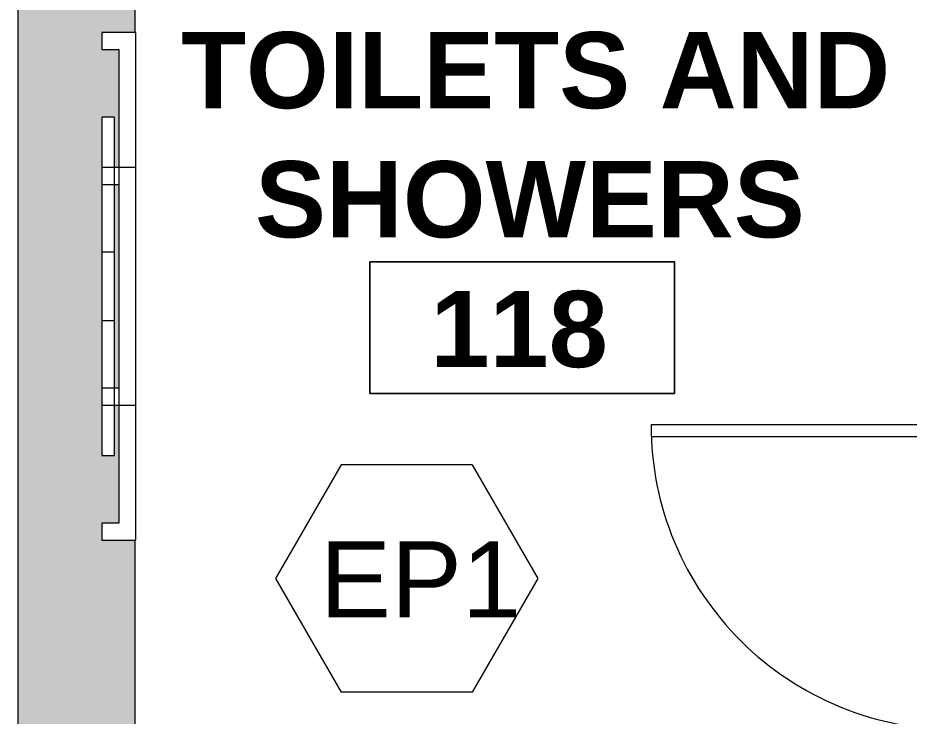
# Model space of a CAD drawing. Header units: inches. Extents: x -1569 to 1282, y -721 to 887.
# Drawn here: x -1035.3 to -930, y 319.7 to 402.2 of the extents above; entities that cross this region are included whole.
import ezdxf

# ---------------------------------------------------------------- set-up
doc = ezdxf.new("R2010")
doc.units = ezdxf.units.IN
doc.header["$MEASUREMENT"] = 0
for name, color, linetype, lineweight in [('A-ANNO-NOTE', 131, 'Continuous', 9), ('A-AREA-IDEN', 2, 'Continuous', 9), ('A-DOOR', 31, 'Continuous', 13), ('A-WALL', 113, 'Continuous', 13), ('A-WALL-PATT', 111, 'Continuous', 13), ('P-SANR-FIXT', 6, 'Continuous', 13)]:
    doc.layers.add(name, color=color, linetype=linetype, lineweight=lineweight)
doc.styles.add('Swis721 Lt BT', font='swissl.ttf', dxfattribs={"height": 9})
doc.styles.add('Swis721 Lt BT_B', font='', dxfattribs={"height": 9})
doc.styles.get('Swis721 Lt BT_B').set_extended_font_data('Swis721 Lt BT', bold=True)

# ---------------------------------------------------------------- blocks, each defined once
blk = doc.blocks.new('Baby Changing Table 35W x 4D x 22H - Baby Changing Table 35W x 4D x 22H-7297923-FIRST FLOOR FINISH')
at = {"layer": 'P-SANR-FIXT', "lineweight": 9}
for p, q in [((-22, 7), (-22, 3)), ((22, 7), (-22, 7)), ((22, 3), (22, 7)), ((-20, 3), (-20, 5)), ((-20, 5), (20, 5)), ((12, 4.5), (-12, 4.5)), ((-12, 4.5), (-12, 3)), ((12, 3), (12, 4.5)), ((20, 5), (20, 3)), ((-22, 3), (-20, 3)), ((-12, 3), (12, 3)), ((20, 3), (22, 3))]:
    blk.add_line(p, q, dxfattribs=at)
blk = doc.blocks.new('Door - Single - Solid Door 36_ x 84_-7146200-FIRST FLOOR FINISH')
at = {"layer": 'A-DOOR', "lineweight": 9}
for p, q in [((-15.63, 5.6), (-14.13, 5.6)), ((-15.63, 4.85), (-15.63, 5.6)), ((-14.13, 5.6), (-14.13, -2.78)), ((22.12, 5.6), (23.62, 5.6)), ((22.12, -2.78), (22.12, 5.6)), ((23.62, 5.6), (23.62, 4.85)), ((-14.13, -2.78), (-13.63, -2.78)), ((-13.63, -2.78), (-13.63, -4.28)), ((21.62, -2.78), (22.12, -2.78)), ((21.62, -4.28), (21.62, -2.78)), ((-15.63, -5.78), (-15.63, -5.03)), ((-14.13, -4.28), (-14.13, -5.78)), ((-13.63, -4.28), (-14.13, -4.28)), ((22.12, -4.28), (21.62, -4.28)), ((22.12, -5.78), (22.12, -4.28)), ((23.62, -5.03), (23.62, -5.78)), ((-14.13, -5.78), (-15.63, -5.78)), ((23.62, -5.78), (22.12, -5.78))]:
    blk.add_line(p, q, dxfattribs=at)
at = {"layer": 'A-DOOR'}
for p, q in [((-12.63, -5.78), (-14.01, -5.78)), ((-14.01, -5.78), (-14.01, -41.78)), ((-12.63, -41.78), (-12.63, -5.78)), ((-14.01, -41.78), (-12.63, -41.78))]:
    blk.add_line(p, q, dxfattribs=at)
at = {"layer": 'A-DOOR', "lineweight": 9}
blk.add_arc((-14.01, -5.78), 36, 270, 0.5, dxfattribs=at)
blk = doc.blocks.new('Room Tag - Room Name and Number-3379422-FIRST FLOOR FINISH')
at = {"layer": 'A-AREA-IDEN'}
for p, q in [((-0.1881, -0.1636), (-0.1881, -0.0018)), ((-0.1881, -0.0018), (0.1869, -0.0018)), ((0.1869, -0.0018), (-0.1881, -0.0018)), ((-0.1881, -0.0018), (-0.1881, -0.1636)), ((0.1869, -0.0018), (0.1869, -0.1636)), ((0.1869, -0.1636), (0.1869, -0.0018)), ((0.1869, -0.1636), (-0.1881, -0.1636)), ((-0.1881, -0.1636), (0.1869, -0.1636))]:
    blk.add_line(p, q, dxfattribs=at)
blk = doc.blocks.new('Finish symbol-hexagon - Finish symbol-hexagon-3139208-FIRST FLOOR FINISH')
at = {"layer": 'A-ANNO-NOTE'}
for p, q in [((-0.0807, 0.1398), (-0.1614, 0)), ((0.0807, 0.1398), (-0.0807, 0.1398)), ((0.0807, 0.1398), (0.1614, 0)), ((-0.1614, 0), (-0.0807, -0.1398)), ((0.1614, 0), (0.0807, -0.1398)), ((0.0807, -0.1398), (-0.0807, -0.1398))]:
    blk.add_line(p, q, dxfattribs=at)

msp = doc.modelspace()

# ---------------------------------------------------------------- hatches: boundary and pattern name
at = {"layer": 'A-WALL-PATT'}
h = msp.add_hatch(color=250, dxfattribs=at)
h.paths.add_polyline_path([(-1035.32, -146.34), (-1021.45, -146.34), (-1021.45, 124.03), (-1035.32, 124.03), (-1035.32, 65.89)], flags=0)
h.paths.add_polyline_path([(-1021.45, 196.03), (-1021.45, 218.36), (-1023.75, 218.36), (-1023.75, 218.48), (-1022.62, 218.48), (-1022.62, 219.73), (-1022.5, 219.73), (-1022.5, 271.74), (-1022.62, 271.74), (-1022.62, 274.36), (-1021.45, 274.36), (-1021.45, 340.53), (-1025.38, 340.53), (-1025.38, 342.53), (-1023.38, 342.53), (-1023.38, 356.47), (-1023.88, 356.47), (-1023.88, 350.53), (-1025.38, 350.53), (-1025.38, 390.47), (-1023.88, 390.47), (-1023.88, 384.53), (-1023.38, 384.53), (-1023.38, 398.47), (-1025.38, 398.47), (-1025.38, 400.47), (-1021.45, 400.47), (-1021.45, 480.91), (-1035.32, 480.91), (-1035.32, 196.03)], flags=0)
h.paths.add_polyline_path([(-1022.5, 218.48), (-1021.5, 218.48), (-1021.5, 218.86), (-1022.5, 218.86)], flags=0)
h.paths.add_polyline_path([(-1021.5, 219.73), (-1021.45, 219.73), (-1021.45, 272.98), (-1022.5, 272.98), (-1022.5, 272.61), (-1021.5, 272.61), (-1021.5, 219.92)], flags=0)
h.paths.add_polyline_path([(-1023.38, 358.47), (-1023.38, 382.53), (-1023.88, 382.53), (-1023.88, 358.47)], flags=0)

# ---------------------------------------------------------------- linework, layer by layer
at = {"layer": 'A-WALL', "color": 8, "lineweight": 20}
for p, q in [((-1035.32, 480.91), (-1035.32, 196.03)), ((-1021.45, 400.47), (-1021.45, 409.71)), ((-1021.45, 274.36), (-1021.45, 340.53))]:
    msp.add_line(p, q, dxfattribs=at)

# ---------------------------------------------------------------- block references
at = {"layer": 'A-ANNO-NOTE', "xscale": 96, "yscale": 96, "zscale": 96}
msp.add_blockref('Finish symbol-hexagon - Finish symbol-hexagon-3139208-FIRST FLOOR FINISH', (-989.38, 335.99), dxfattribs=at)
at = {"layer": 'A-AREA-IDEN', "xscale": 95.99999999999994, "yscale": 95.99999999999994, "zscale": 95.99999999999994}
msp.add_blockref('Room Tag - Room Name and Number-3379422-FIRST FLOOR FINISH', (-975.67, 373.56), dxfattribs=at)
at = {"layer": 'A-DOOR', "rotation": 269.9999999999999}
msp.add_blockref('Door - Single - Solid Door 36_ x 84_-7146200-FIRST FLOOR FINISH', (-918.72, 340.14), dxfattribs=at)
at = {"layer": 'P-SANR-FIXT', "lineweight": 9, "rotation": 269.9999999999999}
for p in [(-1028.38, 378.47), (-1028.38, 362.53)]:
    msp.add_blockref('Baby Changing Table 35W x 4D x 22H - Baby Changing Table 35W x 4D x 22H-7297923-FIRST FLOOR FINISH', p, dxfattribs=at)

# ---------------------------------------------------------------- texts
at = {"layer": 'A-ANNO-NOTE', "insert": (-999.62, 340.39), "char_height": 9, "width": 26.967, "attachment_point": 1, "style": 'Swis721 Lt BT'}
msp.add_mtext('EP1', dxfattribs=at)
at = {"layer": 'A-AREA-IDEN', "char_height": 9, "attachment_point": 1, "style": 'Swis721 Lt BT_B'}
for s, insert, width in [('TOILETS AND', (-1016.04, 400.54), 97.566), ('SHOWERS', (-1007.29, 385.29), 76.356), ('118', (-986.57, 369.96), 25.452)]:
    msp.add_mtext(s, dxfattribs=dict(at, insert=insert, width=width))

doc.saveas('drawing.dxf')
